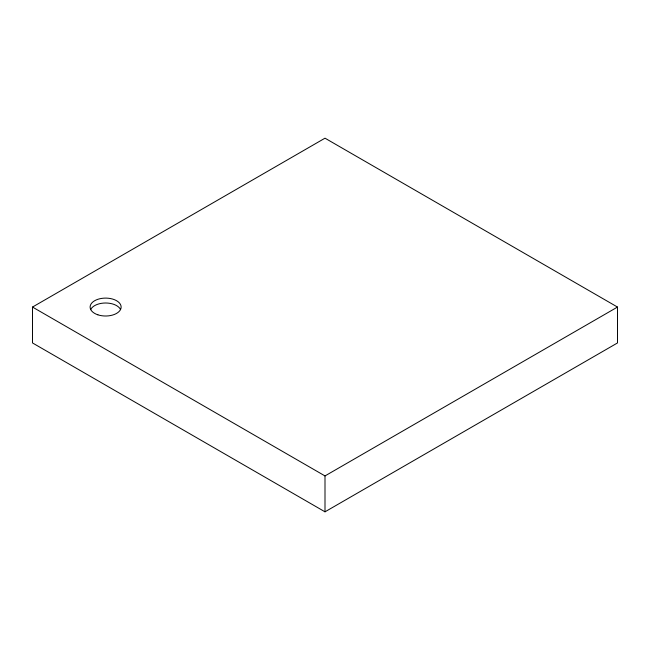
<?xml version="1.0" encoding="UTF-8"?>
<svg xmlns="http://www.w3.org/2000/svg" width="650" height="650" viewBox="0 0 650 650"><rect width="100%" height="100%" fill="white"/><g stroke="black" fill="none" stroke-linecap="round" stroke-linejoin="round"><path stroke-width="0.97" d="M32.5 307.06L325 138.182L617.5 307.06L617.5 342.94L325 511.818L32.5 342.94L32.5 307.06L325 475.93L617.5 307.06M325 475.93L325 511.818M90.642 309.636A15.511 8.954 0 0 1 105.625 302.998A15.511 8.954 0 0 1 120.608 309.636M97.866 314.811A15.511 8.954 0 0 0 121.136 307.06A15.511 8.954 0 0 0 97.866 299.301A15.511 8.954 0 0 0 97.866 314.811"/></g></svg>
